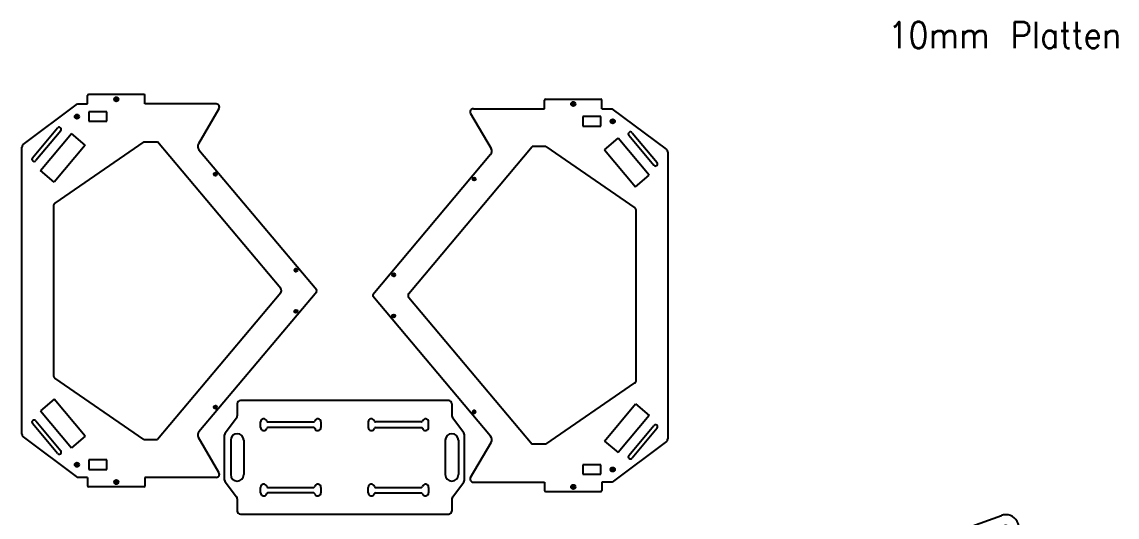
# Model space of a CAD drawing. Header units: millimetres. Extents: x -1774 to 3213, y -1776 to 780.
# Drawn here: x -1774 to 308, y -161 to 780 of the extents above; entities that cross this region are included whole.
import ezdxf

# ---------------------------------------------------------------- set-up
doc = ezdxf.new("R2010")
doc.units = ezdxf.units.MM
doc.linetypes.add('DOT_CENTER', pattern=[14, 12, -1, 0, -1])
doc.layers.add('1', color=7, linetype='Continuous')
doc.styles.add('CONVERTER_11', font='txt.shx', dxfattribs={"width": 0.9})

# ---------------------------------------------------------------- blocks, each defined once
blk = doc.blocks.new('frontplatte_301__13', base_point=(-1107.4, -113))
at = {"color": 250, "linetype": 'Continuous'}
for p, q in [((-780.6, 615), (-780.6, 631)), ((-778.6, 633), (-673.6, 633)), ((-671.6, 615), (-671.6, 631)), ((-921.3, 606), (-882.3, 539.4)), ((-916.1, 615), (-780.6, 615)), ((-671.6, 615), (-652.5, 615)), ((-549, 537.8), (-652.5, 615)), ((-674, 600), (-708.1, 600)), ((-708.1, 600), (-708.1, 581.9)), ((-674, 581.9), (-674, 600)), ((-708.1, 581.9), (-674, 581.9)), ((-573, 507.3), (-620.7, 564.2)), ((-614.4, 569.4), (-566.7, 512.6)), ((-1038.7, 263.9), (-804.5, 543)), ((-778.1, 543), (-804.5, 543)), ((-778.1, 543), (-609.2, 426.3)), ((-667, 536.9), (-640.9, 558.8)), ((-581.7, 488.4), (-640.9, 558.8)), ((-883.2, 527.9), (-1107, 261.3)), ((-667, 536.9), (-607.8, 466.4)), ((-546.6, 533), (-546.6, -13)), ((-607.8, 466.4), (-581.7, 488.4)), ((-606.6, 98.7), (-606.6, 421.3)), ((-883.2, -7.9), (-1107, 258.7)), ((-1038.7, 256.1), (-804.5, -23)), ((-778.1, -23), (-609.2, 93.7)), ((-667, -16.9), (-607.8, 53.6)), ((-607.8, 53.6), (-581.7, 31.6)), ((-581.7, 31.6), (-640.9, -38.8)), ((-620.7, -44.2), (-573, 12.7)), ((-566.7, 7.4), (-614.4, -49.4)), ((-921.3, -86), (-882.3, -19.4)), ((-667, -16.9), (-640.9, -38.8)), ((-549, -17.8), (-652.5, -95)), ((-778.1, -23), (-804.5, -23)), ((-708.1, -62), (-708.1, -80.1)), ((-674, -62), (-708.1, -62)), ((-674, -80.1), (-674, -62)), ((-708.1, -80.1), (-674, -80.1)), ((-916.1, -95), (-780.6, -95)), ((-780.6, -95), (-780.6, -111)), ((-652.5, -95), (-671.6, -95)), ((-671.6, -95), (-671.6, -111)), ((-778.6, -113), (-673.6, -113))]:
    blk.add_line(p, q, dxfattribs=at)
for centre, radius in [((-726.1, 624), 4.1), ((-651.1, 591), 4.1), ((-914.5, 481.4), 3), ((-1067.5, 299.1), 3), ((-1067.5, 220.9), 3), ((-914.5, 38.6), 3), ((-651.1, -71), 4.1), ((-726.1, -104), 4.1)]:
    blk.add_circle(centre, radius, dxfattribs=at)
for centre, radius, start, end in [((-778.6, 631), 2, 90, 180), ((-673.6, 631), 2, 0, 90), ((-916.1, 609), 6, 90, 210.3642), ((-617.5, 566.8), 4.1, 40, 220), ((-890.9, 534.3), 10, 320, 30.3642), ((-552.6, 533), 6, 0, 53.2951), ((-569.8, 510), 4.1, 220, 40), ((-612.6, 421.3), 6, 0, 55.3493), ((-1105.4, 260), 2, 140, 220), ((-1034.1, 260), 6, 140, 220), ((-612.6, 98.7), 6, 304.6507, 0), ((-569.8, 10), 4.1, 320, 140), ((-890.9, -14.3), 10, 329.6358, 40), ((-552.6, -13), 6, 306.7049, 0), ((-617.5, -46.8), 4.1, 140, 320), ((-916.1, -89), 6, 149.6358, 270), ((-778.6, -111), 2, 180, 270), ((-673.6, -111), 2, 270, 0)]:
    blk.add_arc(centre, radius, start, end, dxfattribs=at)
at = {"layer": '1', "color": 30, "linetype": 'DOT_CENTER'}
for p, q in [((-726.1, 628.5), (-726.1, 619.5)), ((-721.6, 624), (-730.6, 624)), ((-646.6, 591), (-655.6, 591)), ((-651.1, 595.5), (-651.1, 586.5)), ((-911.2, 481.4), (-917.8, 481.4)), ((-914.5, 484.7), (-914.5, 478.1)), ((-1064.2, 299.1), (-1070.8, 299.1)), ((-1067.5, 302.4), (-1067.5, 295.8)), ((-1064.2, 220.9), (-1070.8, 220.9)), ((-1067.5, 224.2), (-1067.5, 217.6)), ((-914.5, 41.9), (-914.5, 35.3)), ((-911.2, 38.6), (-917.8, 38.6)), ((-646.6, -71), (-655.6, -71)), ((-651.1, -66.5), (-651.1, -75.5)), ((-721.6, -104), (-730.6, -104)), ((-726.1, -99.5), (-726.1, -108.5))]:
    blk.add_line(p, q, dxfattribs=at)
blk = doc.blocks.new('Vordans85', base_point=(-827, 260))
blk.add_blockref('frontplatte_301__13', (-1107.4, -113))
blk = doc.blocks.new('wagen_basis_10mm__16', base_point=(-1389, -156))
at = {"color": 250, "linetype": 'Continuous'}
for p, q in [((-1365, 54), (-1365, 30.9)), ((-963, 60), (-1359, 60)), ((-957, 54), (-957, 30.9)), ((-1387.8, -1.2), (-1366.2, 27.3)), ((-934.2, -1.2), (-955.8, 27.3)), ((-1320.8, 9), (-1320.8, 19.4)), ((-1307, 19.4), (-1219.7, 19.4)), ((-1219.7, 8.9), (-1307, 8.9)), ((-1206, 19.4), (-1206, 9)), ((-1116, 19.4), (-1116, 9)), ((-1015, 19.4), (-1102.3, 19.4)), ((-1102.3, 8.9), (-1015, 8.9)), ((-1001.2, 9), (-1001.2, 19.4)), ((-1389, -91.2), (-1389, -4.8)), ((-1377.5, -15.5), (-1377.5, -80.5)), ((-1352.5, -15.5), (-1352.5, -80.5)), ((-969.5, -15.5), (-969.5, -80.5)), ((-944.5, -15.5), (-944.5, -80.5)), ((-933, -91.2), (-933, -4.8)), ((-1366.2, -123.3), (-1387.8, -94.8)), ((-955.8, -123.3), (-934.2, -94.8)), ((-1320.8, -115.4), (-1320.8, -105)), ((-1307, -105), (-1219.7, -105)), ((-1219.7, -115.5), (-1307, -115.5)), ((-1206, -105), (-1206, -115.4)), ((-1116, -115.4), (-1116, -105)), ((-1102.3, -105), (-1015, -105)), ((-1102.3, -115.5), (-1015, -115.5)), ((-1001.2, -105), (-1001.2, -115.4)), ((-1365, -126.9), (-1365, -150)), ((-957, -126.9), (-957, -150)), ((-1359, -156), (-963, -156))]:
    blk.add_line(p, q, dxfattribs=at)
for centre, radius, start, end in [((-1359, 54), 6, 90, 180), ((-963, 54), 6, 0, 90), ((-1371, 30.9), 6, 322.892, 0), ((-1314.8, 19.4), 6, 14.8477, 180), ((-1307, 21.4), 2, 194.8477, 270), ((-1219.7, 21.4), 2, 270, 345.1523), ((-1212, 19.4), 6, 0, 165.1523), ((-1110, 19.4), 6, 14.8477, 180), ((-1102.3, 21.4), 2, 194.8477, 270), ((-1015, 21.4), 2, 270, 345.1523), ((-1007.2, 19.4), 6, 0, 165.1523), ((-951, 30.9), 6, 180, 217.108), ((-1314.8, 9), 6, 180, 345.1523), ((-1307, 6.9), 2, 90, 165.1523), ((-1219.7, 6.9), 2, 14.8477, 90), ((-1212, 9), 6, 194.8477, 0), ((-1110, 9), 6, 180, 345.1523), ((-1102.3, 6.9), 2, 90, 165.1523), ((-1015, 6.9), 2, 14.8477, 90), ((-1007.2, 9), 6, 194.8477, 0), ((-1383, -4.8), 6, 142.892, 180), ((-1365, -15.5), 12.5, 0, 180), ((-957, -15.5), 12.5, 0, 180), ((-939, -4.8), 6, 0, 37.108), ((-1365, -80.5), 12.5, 180, 0), ((-957, -80.5), 12.5, 180, 0), ((-1383, -91.2), 6, 180, 217.108), ((-1314.8, -105), 6, 14.8477, 180), ((-1307, -103), 2, 194.8477, 270), ((-1219.7, -103), 2, 270, 345.1523), ((-1212, -105), 6, 0, 165.1523), ((-1110, -105), 6, 14.8477, 180), ((-1102.3, -103), 2, 194.8477, 270), ((-1015, -103), 2, 270, 345.1523), ((-1007.2, -105), 6, 0, 165.1523), ((-939, -91.2), 6, 322.892, 360), ((-1371, -126.9), 6, 0, 37.108), ((-1314.8, -115.4), 6, 180, 345.1523), ((-1307, -117.5), 2, 90, 165.1523), ((-1219.7, -117.5), 2, 14.8477, 90), ((-1212, -115.4), 6, 194.8477, 0), ((-1110, -115.4), 6, 180, 345.1523), ((-1102.3, -117.5), 2, 90, 165.1523), ((-1015, -117.5), 2, 14.8477, 90), ((-1007.2, -115.4), 6, 194.8477, 0), ((-951, -126.9), 6, 142.892, 180), ((-1359, -150), 6, 180, 270), ((-963, -150), 6, 270, 0)]:
    blk.add_arc(centre, radius, start, end, dxfattribs=at)
blk = doc.blocks.new('Vordans17', base_point=(-1161, -48))
blk.add_blockref('wagen_basis_10mm__16', (-1389, -156))
blk = doc.blocks.new('seitenteil_wagen__188', base_point=(-133.8, -432.8))
at = {"color": 250, "linetype": 'Continuous'}
for p, q in [((-95.7, -224), (87.8, -158.5)), ((41.1, -260), (112.1, -201.3)), ((-133.1, -254.7), (-96.3, -224.3)), ((-133.3, -257.5), (11.3, -432.5)), ((38.9, -264.6), (38.9, -410)), ((12.7, -432.6), (38.1, -411.6))]:
    blk.add_line(p, q, dxfattribs=at)
for centre, radius in [((96.2, -182), 5), ((76.9, -197.9), 5), ((-117, -257.6), 4.1), ((-58, -309.4), 5), ((13.6, -415.7), 4.1)]:
    blk.add_circle(centre, radius, dxfattribs=at)
for centre, radius, start, end in [((96.2, -182), 25, 309.5597, 109.6422), ((-95, -225.9), 2, 109.6422, 129.5597), ((-131.8, -256.2), 2, 129.5597, 219.5597), ((44.9, -264.6), 6, 129.5597, 180), ((36.9, -410), 2, 309.5597, 0), ((12, -431.8), 1, 219.5597, 309.5597)]:
    blk.add_arc(centre, radius, start, end, dxfattribs=at)
at = {"layer": '1', "color": 30, "linetype": 'DOT_CENTER'}
for p, q in [((101.7, -182), (90.7, -182)), ((96.2, -176.5), (96.2, -187.5)), ((82.4, -197.9), (71.4, -197.9)), ((76.9, -192.4), (76.9, -203.4)), ((-112.5, -257.6), (-121.5, -257.6)), ((-117, -253.1), (-117, -262.1)), ((-52.5, -309.4), (-63.5, -309.4)), ((-58, -303.9), (-58, -314.9)), ((18.1, -415.7), (9.1, -415.7)), ((13.6, -411.1), (13.6, -420.2))]:
    blk.add_line(p, q, dxfattribs=at)
blk = doc.blocks.new('Vordans25', base_point=(35, -265))
blk.add_blockref('seitenteil_wagen__188', (-133.8, -432.8))
blk = doc.blocks.new('frontplatte_301__220', base_point=(-1774.4, -104))
at = {"color": 250, "linetype": 'Continuous'}
for p, q in [((-1649.4, 624), (-1649.4, 640)), ((-1542.4, 642), (-1647.4, 642)), ((-1540.4, 624), (-1540.4, 640)), ((-1772, 546.8), (-1668.5, 624)), ((-1668.5, 624), (-1649.4, 624)), ((-1647, 609.1), (-1647, 591)), ((-1612.9, 609.1), (-1647, 609.1)), ((-1612.9, 591), (-1612.9, 609.1)), ((-1404.9, 624), (-1540.4, 624)), ((-1399.7, 615), (-1438.7, 548.4)), ((-1647, 591), (-1612.9, 591)), ((-1754.3, 521.6), (-1706.6, 578.4)), ((-1700.3, 573.2), (-1748, 516.3)), ((-1739.3, 497.4), (-1680.1, 567.8)), ((-1654, 545.9), (-1680.1, 567.8)), ((-1774.4, -4), (-1774.4, 542)), ((-1654, 545.9), (-1713.2, 475.4)), ((-1542.9, 552), (-1711.8, 435.3)), ((-1542.9, 552), (-1516.5, 552)), ((-1282.3, 272.9), (-1516.5, 552)), ((-1437.8, 536.9), (-1214, 270.3)), ((-1713.2, 475.4), (-1739.3, 497.4)), ((-1714.4, 430.3), (-1714.4, 107.7)), ((-1282.3, 265.1), (-1516.5, -14)), ((-1437.8, 1.1), (-1214, 267.7)), ((-1542.9, -14), (-1711.8, 102.7)), ((-1713.2, 62.6), (-1739.3, 40.6)), ((-1654, -7.9), (-1713.2, 62.6)), ((-1748, 21.7), (-1700.3, -35.2)), ((-1739.3, 40.6), (-1680.1, -29.8)), ((-1706.6, -40.4), (-1754.3, 16.4)), ((-1772, -8.8), (-1668.5, -86)), ((-1654, -7.9), (-1680.1, -29.8)), ((-1542.9, -14), (-1516.5, -14)), ((-1399.7, -77), (-1438.7, -10.4)), ((-1647, -52.9), (-1647, -71)), ((-1612.9, -52.9), (-1647, -52.9)), ((-1612.9, -71), (-1612.9, -52.9)), ((-1647, -71), (-1612.9, -71)), ((-1649.4, -86), (-1668.5, -86)), ((-1649.4, -86), (-1649.4, -102)), ((-1542.4, -104), (-1647.4, -104)), ((-1540.4, -86), (-1540.4, -102)), ((-1404.9, -86), (-1540.4, -86))]:
    blk.add_line(p, q, dxfattribs=at)
for centre, radius in [((-1594.9, 633), 4.1), ((-1669.9, 600), 4.1), ((-1406.5, 490.4), 3), ((-1253.5, 308.1), 3), ((-1253.5, 229.9), 3), ((-1406.5, 47.6), 3), ((-1669.9, -62), 4.1), ((-1594.9, -95), 4.1)]:
    blk.add_circle(centre, radius, dxfattribs=at)
for centre, radius, start, end in [((-1647.4, 640), 2, 90, 180), ((-1542.4, 640), 2, 0, 90), ((-1404.9, 618), 6, 329.6358, 90), ((-1703.5, 575.8), 4.1, 320, 140), ((-1768.4, 542), 6, 126.7049, 180), ((-1430.1, 543.3), 10, 149.6358, 220), ((-1751.2, 519), 4.1, 140, 320), ((-1708.4, 430.3), 6, 124.6507, 180), ((-1286.9, 269), 6, 320, 40), ((-1215.6, 269), 2, 320, 40), ((-1708.4, 107.7), 6, 180, 235.3493), ((-1751.2, 19), 4.1, 40, 220), ((-1430.1, -5.3), 10, 140, 210.3642), ((-1768.4, -4), 6, 180, 233.2951), ((-1703.5, -37.8), 4.1, 220, 40), ((-1404.9, -80), 6, 270, 30.3642), ((-1647.4, -102), 2, 180, 270), ((-1542.4, -102), 2, 270, 0)]:
    blk.add_arc(centre, radius, start, end, dxfattribs=at)
at = {"layer": '1', "color": 30, "linetype": 'DOT_CENTER'}
for p, q in [((-1590.4, 633), (-1599.4, 633)), ((-1594.9, 637.5), (-1594.9, 628.5)), ((-1669.9, 604.5), (-1669.9, 595.5)), ((-1665.4, 600), (-1674.4, 600)), ((-1403.2, 490.4), (-1409.8, 490.4)), ((-1406.5, 493.7), (-1406.5, 487.1)), ((-1250.2, 308.1), (-1256.8, 308.1)), ((-1253.5, 311.4), (-1253.5, 304.8)), ((-1250.2, 229.9), (-1256.8, 229.9)), ((-1253.5, 233.2), (-1253.5, 226.6)), ((-1403.2, 47.6), (-1409.8, 47.6)), ((-1406.5, 50.9), (-1406.5, 44.3)), ((-1665.4, -62), (-1674.4, -62)), ((-1669.9, -57.5), (-1669.9, -66.5)), ((-1590.4, -95), (-1599.4, -95)), ((-1594.9, -90.5), (-1594.9, -99.5))]:
    blk.add_line(p, q, dxfattribs=at)
blk = doc.blocks.new('Vordans157', base_point=(-1494, 269))
blk.add_blockref('frontplatte_301__220', (-1774.4, -104))

msp = doc.modelspace()

# ---------------------------------------------------------------- block references
for name, p in [('Vordans157', (-1494, 269)), ('Vordans85', (-827, 260)), ('Vordans17', (-1161, -48)), ('Vordans25', (35, -265))]:
    msp.add_blockref(name, p)

# ---------------------------------------------------------------- texts
at = {"layer": '1', "color": 5, "style": 'CONVERTER_11', "width": 0.9}
msp.add_text('10mm Platten', height=50, dxfattribs=at).set_placement((-127.7, 730))

doc.saveas('drawing.dxf')
